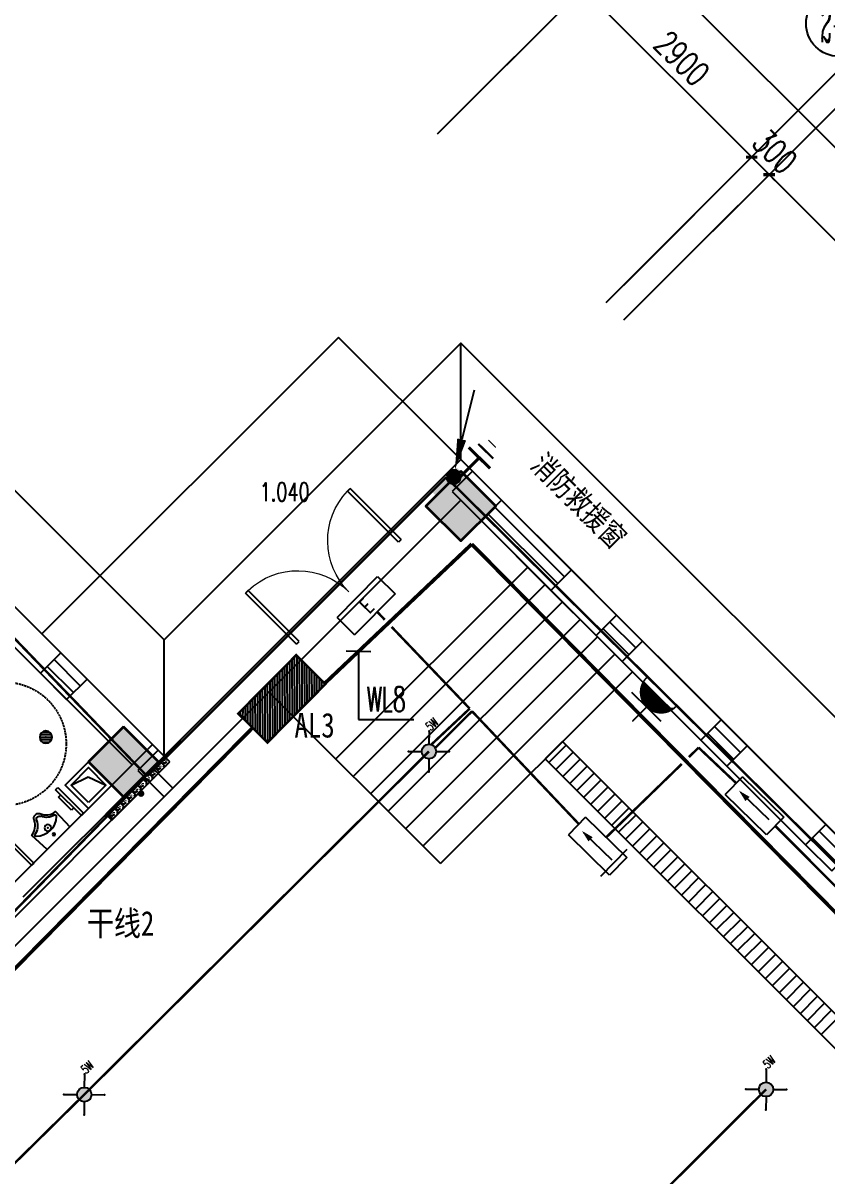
# Model space of a CAD drawing. Extents: x 815029915 to 815825525, y 579155098 to 579748855.
# Drawn here: x 815212788 to 815222559, y 579572701 to 579586722 of the extents above; entities that cross this region are included whole.
import ezdxf
from ezdxf.enums import TextEntityAlignment as Align

# ---------------------------------------------------------------- set-up
doc = ezdxf.new("R2010")
doc.units = 0
doc.header["$LTSCALE"] = 100
doc.header["$MEASUREMENT"] = 0
doc.linetypes.add('DASH', pattern=[0.35, 0.25, -0.1])
doc.linetypes.add('HIDDEN', pattern=[0.375, 0.25, -0.125])
for name, color, linetype in [('AXIS', 3, 'Continuous'), ('AXIS_TEXT', 7, 'Continuous'), ('BR-消防应急灯具', 3, 'Continuous'), ('BR-系统通信线', 3, 'DASH'), ('COLUMN', 9, 'Continuous'), ('DIM_LEAD', 3, 'Continuous'), ('DIM_SYMB', 3, 'Continuous'), ('E-TEXT-PLAN', 7, 'Continuous'), ('E-TEXT-PLAN-DER', 7, 'Continuous'), ('EQUIP-照明', 3, 'Continuous'), ('GROUND', 2, 'Continuous'), ('LVTRY', 6, 'Continuous'), ('PUB_HATCH', 8, 'Continuous'), ('PUB_TEXT', 7, 'Continuous'), ('QD', 3, 'Continuous'), ('STAIR', 2, 'Continuous'), ('WALL', 9, 'Continuous'), ('WINDOW', 4, 'Continuous'), ('zm', 1, 'Continuous'), ('电-强电平面-标注', 3, 'Continuous'), ('电-强电平面-线缆', 3, 'Continuous'), ('电-接地防雷-接地线', 132, 'Continuous'), ('设备-插座', 3, 'Continuous')]:
    doc.layers.add(name, color=color, linetype=linetype)
doc.layers.add('柱填充', color=9, linetype='Continuous', lineweight=18)
doc.layers.add('砼柱', color=2, linetype='Continuous', lineweight=35)
doc.styles.add('-宋体', font='', dxfattribs={"width": 0.8})
doc.styles.add('-黑体', font='', dxfattribs={"width": 0.8})
doc.styles.add('_TCH_AXIS', font='COMPLEX', dxfattribs={"bigfont": 'GBCBIG'})
doc.styles.add('_TCH_DIM', font='SIMPLEX', dxfattribs={"bigfont": 'GBCBIG'})
doc.styles.add('_TCH_DIM_T3', font='SIMPLEX', dxfattribs={"width": 0.705882, "bigfont": 'GBCBIG'})
doc.styles.add('_TEL_DIM', font='txt.shx', dxfattribs={"width": 0.6, "height": 3.5, "bigfont": 'hztxt.shx'})
doc.styles.add('COMPLEX', font='COMPLEX')
doc.styles.add('ELEC-DIM', font='simplex.shx', dxfattribs={"width": 0.6, "bigfont": 'HZTXT.shx'})
doc.styles.add('IDQSTYLE', font='txt.shx', dxfattribs={"width": 0.7, "bigfont": 'hztxt.shx'})
doc.styles.get("Standard").update_dxf_attribs({"font": 'gbenor.shx', "bigfont": 'gbcbig.shx'})
doc.styles.add('宋体', font='', dxfattribs={"width": 0.8})
doc.styles.add('宋体-TK', font='', dxfattribs={"width": 0.8})
doc.styles.get('-宋体').set_extended_font_data('SimSun')
doc.styles.get('-黑体').set_extended_font_data('SimHei')
doc.styles.get('宋体').set_extended_font_data('SimSun')
doc.styles.get('宋体-TK').set_extended_font_data('SimSun')
doc.linetypes.add('GDLine', pattern='A,1,-3,5.8,["|",Standard,S=4,R=-45,X=-1.407,Y=-0.7],-0.1,["|",Standard,S=4,R=-45,X=-1.407,Y=-0.7],-0.1,["|",Standard,S=4,R=-45,X=-1.407,Y=-0.7],-0.1,["|",Standard,S=4,R=-45,X=-1.407,Y=-0.7],-0.1,5.8,-3,1', length=20)
doc.dimstyles.new('_TCH_ARCH-100', dxfattribs={"dimscale": 100, "dimtxt": 2.975, "dimasz": 1, "dimexe": 2.5, "dimexo": 3, "dimgap": 1, "dimtad": 1, "dimdec": 0, "dimzin": 0, "dimdsep": 46, "dimtxsty": '_TCH_DIM_T3', "dimblk": 'ARCHTICK', "dimcen": 0.09, "dimclrt": 7, "dimazin": 2, "dimtfac": 1, "dimtdec": 0, "dimtix": 1, "dimtmove": 2, "dimatfit": 3, "dimfxl": 0, "dimtolj": 1, "dimtzin": 0, "dimarcsym": 0})

# ---------------------------------------------------------------- blocks, each defined once
blk = doc.blocks.new('HC001733659261')
at = {"layer": 'zm', "color": 0, "linetype": 'Continuous'}
for points, const_width in [([(-5.9, 1.55), (-5.9, -1.49)], 0.315), ([(-4.56, 2.21), (-4.56, -2.14)], 0.45), ([(-7.32, 0.68), (-7.32, -0.84)], 0.158), ([(0, 0), (-4.72, 0)], 0.45)]:
    blk.add_lwpolyline(points, dxfattribs=dict(at, const_width=const_width))
at = {"layer": 'AXIS', "color": 0, "width": 0.7}
blk.add_attdef('PSFHATT', (2, -2.14), '', height=2.5, dxfattribs=at)
blk = doc.blocks.new('*X92')
at = {"color": 0, "linetype": 'Continuous'}
for p, q in [((192.59, 446.72), (193.93, 448.06)), ((192.65, 447.21), (193.44, 448)), ((192.67, 446.38), (194.27, 447.98)), ((192.81, 446.1), (194.55, 447.84)), ((193.01, 445.87), (194.78, 447.64)), ((193.27, 445.7), (194.95, 447.39)), ((193.58, 445.59), (195.06, 447.07)), ((193.98, 445.57), (195.08, 446.67))]:
    blk.add_line(p, q, dxfattribs=at)
blk = doc.blocks.new('HC000754')
at = {"color": 0, "linetype": 'Continuous'}
blk.add_line((5.53, 5.47), (2.42, 2.3), dxfattribs=at)
blk.add_lwpolyline([(2.42, 2.3, 0.8, 0, 0), (0.47, 0.41, 0, 0, 0)], format="xyseb", dxfattribs=at)
blk.add_circle((0, 0), 0.625, dxfattribs=at)
at = {"color": 0, "linetype": 'Continuous', "xscale": 0.5, "yscale": 0.5, "zscale": 0.5}
blk.add_blockref('*X92', (-96.92, -223.41), dxfattribs=at)
at = {"layer": 'E-TEXT-PLAN-DER', "color": 0, "style": 'IDQSTYLE', "width": 0.7}
blk.add_attdef('PSFHATT', (7.53, -0.63), '', height=2.5, dxfattribs=at)
blk = doc.blocks.new('安全出口')
at = {"layer": 'BR-消防应急灯具', "color": 3}
for p, q in [((-175, 0), (175, 0)), ((-175, 0), (-175, -150)), ((175, 0), (175, -150)), ((175, -150), (-175, -150))]:
    blk.add_line(p, q, dxfattribs=at)
at = {"color": 3, "flags": 1}
blk.add_attdef('A', (-175, 0), '', height=2.5, dxfattribs=at)
at = {"layer": 'BR-消防应急灯具', "color": 7, "insert": (-27.3, -26.1), "char_height": 103.265, "width": 117.825, "attachment_point": 1, "style": '宋体'}
blk.add_mtext('{\\fSimHei|b0|i0|c134|p49;E}\\P    \\P   ', dxfattribs=at)
blk = doc.blocks.new('$equip$00002603')
blk.add_hatch(color=256).paths.add_polyline_path([(0.25, 0.5, 1), (-0.25, 0.5, 1)])
for p, q in [((-0.5, 1), (-0.177, 0.677)), ((0.5, 1), (0.177, 0.677)), ((-0.177, 0.323), (-0.5, 0)), ((0.177, 0.323), (0.5, 0))]:
    blk.add_line(p, q)
blk.add_circle((0, 0.5), 0.25)
for p in [(-0.5, 1), (0.5, 1), (-0.5, 0), (0.5, 0)]:
    blk.add_point(p)
at = {"color": 7, "style": '_TEL_DIM', "flags": 1}
blk.add_attdef('A', text='', height=0.000025, dxfattribs=at).set_placement((0, 0), align=Align.MIDDLE_CENTER)
blk = doc.blocks.new('吸顶5W')
at = {"layer": 'EQUIP-照明', "xscale": 175, "yscale": 175, "zscale": 175}
blk.add_blockref('$equip$00002603', (0, -87.5), dxfattribs=at)
at = {"color": 7, "linetype": 'ByBlock', "style": '_TCH_DIM', "width": 0.705882}
blk.add_text('5W', height=52.88, dxfattribs=at).set_placement((94.3, 79, -1891.1))
blk = doc.blocks.new('BR-DZX')
at = {"color": 7}
blk.add_line((54.5, -75), (295.5, -75), dxfattribs=at)
at = {"color": 3}
blk.add_solid([(114.8, -93.1), (42.5, -75), (114.8, -56.9)], dxfattribs=at)
at = {"layer": 'BR-消防应急灯具', "color": 3}
for p, q in [((0, 0), (350, 0)), ((0, 0), (0, -150)), ((350, 0), (350, -150)), ((350, -150), (0, -150))]:
    blk.add_line(p, q, dxfattribs=at)
at = {"flags": 1}
blk.add_attdef('A', (0, 0), '', height=2.5, dxfattribs=at)
blk = doc.blocks.new('*X25')
at = {"color": 0, "linetype": 'Continuous'}
for p, q in [((232.27, 320.09), (237.18, 325)), ((232.27, 320.51), (236.75, 325)), ((232.27, 320.94), (236.33, 325)), ((232.27, 321.36), (235.9, 325)), ((232.27, 321.79), (235.48, 325)), ((232.27, 322.21), (235.06, 325)), ((232.27, 322.63), (234.63, 325)), ((232.27, 323.06), (234.21, 325)), ((232.27, 323.48), (233.78, 325)), ((232.27, 323.91), (233.36, 325)), ((232.27, 324.33), (232.93, 325)), ((232.27, 324.76), (232.51, 325)), ((232.6, 320), (237.6, 325)), ((233.02, 320), (238.02, 325)), ((233.45, 320), (238.45, 325)), ((233.87, 320), (238.87, 325)), ((234.3, 320), (239.3, 325)), ((234.72, 320), (239.72, 325)), ((235.15, 320), (240.15, 325)), ((235.57, 320), (240.57, 325)), ((235.99, 320), (240.99, 325)), ((236.42, 320), (241.42, 325)), ((236.84, 320), (241.84, 325)), ((237.27, 320), (242.27, 325)), ((237.69, 320), (242.27, 324.57)), ((238.12, 320), (242.27, 324.15)), ((238.54, 320), (242.27, 323.72)), ((238.96, 320), (242.27, 323.3)), ((239.39, 320), (242.27, 322.88)), ((239.81, 320), (242.27, 322.45)), ((240.24, 320), (242.27, 322.03)), ((240.66, 320), (242.27, 321.6)), ((241.09, 320), (242.27, 321.18)), ((241.51, 320), (242.27, 320.75)), ((241.93, 320), (242.27, 320.33))]:
    blk.add_line(p, q, dxfattribs=at)
blk = doc.blocks.new('HC000429')
at = {"color": 0, "linetype": 'Continuous', "const_width": 0.3}
blk.add_lwpolyline([(5, 2.5), (-5, 2.5), (-5, -2.5), (5, -2.5)], close=True, dxfattribs=at)
at = {"color": 0, "linetype": 'Continuous'}
blk.add_blockref('*X25', (-237.27, -322.5), dxfattribs=at)
at = {"color": 0, "style": 'IDQSTYLE', "width": 0.7}
blk.add_attdef('PSFHATT', (7, -2.5), '', height=2.5, dxfattribs=at)
blk = doc.blocks.new('*X51')
at = {"color": 0, "linetype": 'Continuous'}
for p, q in [((162.29, 154.93), (164.49, 157.14)), ((159.6, 156.77), (159.62, 156.79)), ((159.66, 156.55), (159.91, 156.79)), ((159.75, 156.35), (160.19, 156.79)), ((159.84, 156.17), (160.47, 156.79)), ((159.95, 155.99), (160.75, 156.79)), ((160.08, 155.83), (161.04, 156.79)), ((160.21, 155.68), (161.32, 156.79)), ((160.35, 155.55), (161.6, 156.79)), ((160.51, 155.42), (161.89, 156.79)), ((160.68, 155.3), (162.17, 156.79)), ((160.86, 155.2), (162.45, 156.79)), ((161.05, 155.11), (162.73, 156.79)), ((161.26, 155.03), (163.02, 156.79)), ((161.48, 154.98), (163.3, 156.79)), ((161.72, 154.93), (163.58, 156.79)), ((161.99, 154.92), (163.87, 156.79)), ((162.63, 155), (164.43, 156.79)), ((163.08, 155.16), (164.27, 156.35))]:
    blk.add_line(p, q, dxfattribs=at)
blk = doc.blocks.new('HC000134')
at = {"color": 0, "linetype": 'Continuous', "const_width": 0.2}
blk.add_lwpolyline([(-2.5, 5, 0.198912), (-1.77, 3.23, 0.198912), (0, 2.5, 0.198912), (1.77, 3.23, 0.198912), (2.5, 5)], format="xyb", dxfattribs=at)
for points in [[(-2.42, 4.38), (2.42, 4.38)], [(-2.55, 2.48), (2.48, 2.48)], [(0, 2.5), (0, 0)]]:
    blk.add_lwpolyline(points, dxfattribs=at)
at = {"color": 0, "linetype": 'Continuous'}
blk.add_blockref('*X51', (-162.01, -152.42), dxfattribs=at)
at = {"color": 0, "style": 'IDQSTYLE', "width": 0.7}
blk.add_attdef('PSFHATT', (4.5, 0), '', height=2.5, dxfattribs=at)
blk = doc.blocks.new('$lvtry$00000227')
at = {"color": 0}
blk.add_line((-181, -234), (-181, -234), dxfattribs=at)
blk.add_lwpolyline([(53, -374, -0.307493), (205, -257), (195, 0), (-195, 0), (-205, -256, -0.265776), (-54, -366, 0.591279)], format="xyb", close=True, dxfattribs=at)
for centre, radius in [((-6, -75), 15.8), ((-1, -182), 40.3)]:
    blk.add_circle(centre, radius, dxfattribs=at)
for centre, radius, start, end in [((-5, -382), 245, 45.4143, 134.5857), ((-161, -223), 22.7, 134.5857, 206.4573), ((-200, -412), 179, 22.2984, 83.8043), ((199, -407), 174, 100.5676, 157.7034), ((153, -222), 20.3, 314.5857, 45.4143), ((1, -326), 39.6, 206.4354, 337.7034)]:
    blk.add_arc(centre, radius, start, end, dxfattribs=at)
for p in [(-6, -75), (-1, -182)]:
    blk.add_point(p, dxfattribs=at)
blk = doc.blocks.new('$lvtry$00000171')
for p, q in [((-74, 11), (-11, 74)), ((-70, -27), (27, 70)), ((-53, -53), (53, 53)), ((-27, -70), (70, 27)), ((11, -74), (74, -11))]:
    blk.add_line(p, q)
blk.add_circle((0, 0), 75)
blk.add_point((0, 0))
blk = doc.blocks.new('$TCHSYS$WIN2D')
for p, q in [((-0.5, 0.5), (0.5, 0.5)), ((-0.5, 0.5), (-0.5, -0.5)), ((0.5, 0.5), (0.5, -0.5)), ((0.5, 0.167), (-0.5, 0.167)), ((0.5, -0.167), (-0.5, -0.167)), ((-0.5, -0.5), (0.5, -0.5))]:
    blk.add_line(p, q)
blk = doc.blocks.new('$DorLib2D$00000002')
for p, q in [((-0.5, 0), (-0.5, 0.4875)), ((-0.475, 0.4875), (-0.5, 0.4875)), ((-0.475, 0), (-0.475, 0.4875)), ((0.475, 0), (0.475, 0.4875)), ((0.475, 0.4875), (0.5, 0.4875)), ((0.5, 0), (0.5, 0.4875)), ((-0.5, 0), (-0.475, 0)), ((0.5, 0), (0.475, 0))]:
    blk.add_line(p, q)
at = {"lineweight": 13}
for centre, start, end in [((-0.4875, 0), 0, 88.53072), ((0.4875, 0), 91.46928, 180)]:
    blk.add_arc(centre, 0.4875, start, end, dxfattribs=at)
blk = doc.blocks.new('_AXISO')
blk.add_circle((0, 0), 0.5)
at = {"layer": 'AXIS_TEXT', "style": 'COMPLEX', "width": 1.041667}
blk.add_attdef('A', text='', height=0.56, dxfattribs=at).set_placement((-0.25, -0.28), (0.25, -0.28), align=Align.FIT)
blk = doc.blocks.new('_ArchTick')
at = {"color": 0, "linetype": 'ByBlock', "const_width": 0.4}
blk.add_lwpolyline([(-0.5, -0.5), (0.5, 0.5)], dxfattribs=at)
blk = doc.blocks.new('*D169')
at = {"layer": 'AXIS', "color": 0, "lineweight": -2, "transparency": 16777216}
for p, q in [((815211815, 579591808), (815214114, 579594106)), ((815213937, 579593930), (815251413, 579556453)), ((815249292, 579554332), (815251590, 579556630))]:
    blk.add_line(p, q, dxfattribs=at)
at = {"layer": 'Defpoints', "color": 0, "transparency": 16777216}
for p in [(815211603, 579591596), (815251413, 579556453), (815249080, 579554120)]:
    blk.add_point(p, dxfattribs=at)
at = {"layer": 'AXIS', "color": 0, "lineweight": -2, "transparency": 16777216, "xscale": 100, "yscale": 100, "zscale": 100}
for p, rotation in [((815213937, 579593930), 135.0000000001822), ((815251413, 579556453), 315.0000000001822)]:
    blk.add_blockref('_ArchTick', p, dxfattribs=dict(at, rotation=rotation))
at = {"layer": 'AXIS', "color": 7, "transparency": 16777216, "insert": (815232851, 579575367), "char_height": 297.5, "attachment_point": 5, "rotation": 315, "style": '_TCH_DIM_T3'}
blk.add_mtext('\\A1;53000', dxfattribs=at)
blk = doc.blocks.new('*D173')
at = {"layer": 'AXIS', "color": 0, "lineweight": -2, "transparency": 16777216}
for p, q in [((815216058, 579587566), (815217791, 579589298)), ((815217614, 579589121), (815219594, 579587141)), ((815218038, 579585586), (815219770, 579587318))]:
    blk.add_line(p, q, dxfattribs=at)
at = {"layer": 'Defpoints', "color": 0, "transparency": 16777216}
for p in [(815215846, 579587354), (815219594, 579587141), (815217826, 579585374)]:
    blk.add_point(p, dxfattribs=at)
at = {"layer": 'AXIS', "color": 0, "lineweight": -2, "transparency": 16777216, "xscale": 100, "yscale": 100, "zscale": 100}
for p, rotation in [((815217614, 579589121), 135), ((815219594, 579587141), 315)]:
    blk.add_blockref('_ArchTick', p, dxfattribs=dict(at, rotation=rotation))
at = {"layer": 'AXIS', "color": 7, "transparency": 16777216, "insert": (815218780, 579588307), "char_height": 297.5, "attachment_point": 5, "rotation": 315, "style": '_TCH_DIM_T3'}
blk.add_mtext('\\A1;2800', dxfattribs=at)
blk = doc.blocks.new('*D174')
at = {"layer": 'AXIS', "color": 0, "lineweight": -2, "transparency": 16777216}
for p, q in [((815218038, 579585586), (815219770, 579587318)), ((815219594, 579587141), (815221644, 579585091)), ((815220089, 579583535), (815221821, 579585268))]:
    blk.add_line(p, q, dxfattribs=at)
at = {"layer": 'Defpoints', "color": 0, "transparency": 16777216}
for p in [(815217826, 579585374), (815221644, 579585091), (815219876, 579583323)]:
    blk.add_point(p, dxfattribs=at)
at = {"layer": 'AXIS', "color": 0, "lineweight": -2, "transparency": 16777216, "xscale": 100, "yscale": 100, "zscale": 100}
for p, rotation in [((815219594, 579587141), 135), ((815221644, 579585091), 315)]:
    blk.add_blockref('_ArchTick', p, dxfattribs=dict(at, rotation=rotation))
at = {"layer": 'AXIS', "color": 7, "transparency": 16777216, "insert": (815220795, 579586292), "char_height": 297.5, "attachment_point": 5, "rotation": 315, "style": '_TCH_DIM_T3'}
blk.add_mtext('\\A1;2900', dxfattribs=at)
blk = doc.blocks.new('*D175')
at = {"layer": 'AXIS', "color": 0, "lineweight": -2, "transparency": 16777216}
for p, q in [((815220089, 579583535), (815221821, 579585268)), ((815221644, 579585091), (815221574, 579585162)), ((815220301, 579583323), (815222033, 579585056)), ((815221644, 579585091), (815221856, 579584879)), ((815221856, 579584879), (815221927, 579584808))]:
    blk.add_line(p, q, dxfattribs=at)
at = {"layer": 'Defpoints', "color": 0, "transparency": 16777216}
for p in [(815221856, 579584879), (815219876, 579583323), (815220089, 579583111)]:
    blk.add_point(p, dxfattribs=at)
at = {"layer": 'AXIS', "color": 0, "lineweight": -2, "transparency": 16777216, "xscale": 100, "yscale": 100, "zscale": 100}
for p, rotation in [((815221644, 579585091), 315), ((815221856, 579584879), 135)]:
    blk.add_blockref('_ArchTick', p, dxfattribs=dict(at, rotation=rotation))
at = {"layer": 'AXIS', "color": 7, "transparency": 16777216, "insert": (815221926, 579585161), "char_height": 297.5, "attachment_point": 5, "rotation": 315, "style": '_TCH_DIM_T3'}
blk.add_mtext('\\A1;300', dxfattribs=at)
blk = doc.blocks.new('*D176')
at = {"layer": 'AXIS', "color": 0, "lineweight": -2, "transparency": 16777216}
for p, q in [((815220301, 579583323), (815222033, 579585056)), ((815221856, 579584879), (815226948, 579579788)), ((815225392, 579578232), (815227124, 579579964))]:
    blk.add_line(p, q, dxfattribs=at)
at = {"layer": 'Defpoints', "color": 0, "transparency": 16777216}
for p in [(815220089, 579583111), (815226948, 579579788), (815225180, 579578020)]:
    blk.add_point(p, dxfattribs=at)
at = {"layer": 'AXIS', "color": 0, "lineweight": -2, "transparency": 16777216, "xscale": 100, "yscale": 100, "zscale": 100}
for p, rotation in [((815221856, 579584879), 135), ((815226948, 579579788), 315)]:
    blk.add_blockref('_ArchTick', p, dxfattribs=dict(at, rotation=rotation))
at = {"layer": 'AXIS', "color": 7, "transparency": 16777216, "insert": (815224578, 579582509), "char_height": 297.5, "attachment_point": 5, "rotation": 315, "style": '_TCH_DIM_T3'}
blk.add_mtext('\\A1;7200', dxfattribs=at)

msp = doc.modelspace()

# ---------------------------------------------------------------- hatches: boundary and pattern name
at = {"layer": 'DIM_LEAD'}
msp.add_hatch(color=256, dxfattribs=at).paths.add_polyline_path([(815214262.6, 579577351, 1), (815214182.6, 579577351, 1)], flags=17)
at = {"layer": 'PUB_HATCH'}
for points in [[(815217761.7, 579581018.9), (815218058.7, 579580722), (815218355.7, 579581018.9), (815218058.7, 579581315.9)], [(815213731.2, 579577837), (815214028.2, 579577540), (815214325.2, 579577837), (815214028.2, 579578133.9)]]:
    msp.add_hatch(color=256, dxfattribs=at).paths.add_polyline_path(points, flags=17)
at = {"layer": '柱填充', "lineweight": 18}
for points in [[(815218109.6, 579581272.5), (815217685.4, 579580848.2), (815218109.6, 579580424), (815218533.9, 579580848.2)], [(815214008.4, 579578161.2), (815213584.1, 579577737), (815214008.4, 579577312.7), (815214432.7, 579577737)]]:
    msp.add_hatch(color=250, dxfattribs=at).paths.add_polyline_path(points)

# ---------------------------------------------------------------- linework, layer by layer
for p, q in [((815214502.5, 579577807.7), (815206100, 579586210.1)), ((815218108.7, 579581413.9), (815214502.5, 579577807.7)), ((815243211, 579556311.6), (815218108.7, 579581413.9)), ((815219346.1, 579577984.4), (815219134, 579577772.3)), ((815227866.8, 579569463.8), (815219346.1, 579577984.4)), ((815214502.5, 579577807.7), (815213795.4, 579577100.6)), ((815213866.1, 579577029.8), (815214573.2, 579577737)), ((815214573.2, 579577737), (815214502.5, 579577807.7)), ((815219134, 579577772.3), (815227654.7, 579569251.7)), ((815213218.2, 579577307.9), (815213246.5, 579577336.2)), ((815213377.3, 579577148.9), (815213218.2, 579577307.9)), ((815213405.6, 579577177.1), (815213377.3, 579577148.9)), ((815213795.4, 579577100.6), (815213866.1, 579577029.8))]:
    msp.add_line(p, q)
at = {"color": 2}
for p, q in [((815218108.7, 579580918.9), (815220194.7, 579578833)), ((815218921.9, 579580105.8), (815216588.4, 579577772.3)), ((815219134, 579579893.6), (815216800.6, 579577560.2)), ((815219346.1, 579579681.5), (815217012.7, 579577348)), ((815219558.3, 579579469.4), (815217224.8, 579577135.9)), ((815219770.4, 579579257.2), (815217437, 579576923.8)), ((815219982.5, 579579045.1), (815217649.1, 579576711.7)), ((815220194.7, 579578833), (815217861.2, 579576499.5)), ((815215775.3, 579578585.5), (815217861.2, 579576499.5))]:
    msp.add_line(p, q, dxfattribs=at)
at = {"color": 252, "linetype": 'Continuous'}
for p, q in [((815219177.6, 579577728.8), (815219389.7, 579577940.9)), ((815219262.4, 579577643.9), (815219474.6, 579577856)), ((815219347.3, 579577559.1), (815219559.4, 579577771.2)), ((815219432.1, 579577474.2), (815219644.3, 579577686.3)), ((815219517, 579577389.3), (815219729.1, 579577601.5)), ((815219601.8, 579577304.5), (815219814, 579577516.6)), ((815219686.7, 579577219.6), (815219898.8, 579577431.8)), ((815219771.5, 579577134.8), (815219983.7, 579577346.9)), ((815219856.4, 579577049.9), (815220068.5, 579577262.1)), ((815219941.2, 579576965.1), (815220153.4, 579577177.2)), ((815220026.1, 579576880.2), (815220238.2, 579577092.4)), ((815220110.9, 579576795.4), (815220323.1, 579577007.5)), ((815220195.8, 579576710.5), (815220407.9, 579576922.7)), ((815220280.7, 579576625.7), (815220492.8, 579576837.8)), ((815220365.5, 579576540.8), (815220577.6, 579576753)), ((815220450.4, 579576456), (815220662.5, 579576668.1)), ((815220535.2, 579576371.1), (815220747.3, 579576583.2)), ((815220620.1, 579576286.3), (815220832.2, 579576498.4)), ((815220704.9, 579576201.4), (815220917.1, 579576413.5)), ((815220789.8, 579576116.6), (815221001.9, 579576328.7)), ((815220874.6, 579576031.7), (815221086.8, 579576243.8)), ((815220959.5, 579575946.9), (815221171.6, 579576159)), ((815221044.3, 579575862), (815221256.5, 579576074.1)), ((815221129.2, 579575777.1), (815221341.3, 579575989.3)), ((815221214, 579575692.3), (815221426.2, 579575904.4)), ((815221298.9, 579575607.4), (815221511, 579575819.6)), ((815221383.7, 579575522.6), (815221595.9, 579575734.7)), ((815221468.6, 579575437.7), (815221680.7, 579575649.9)), ((815221553.4, 579575352.9), (815221765.6, 579575565)), ((815221638.3, 579575268), (815221850.4, 579575480.2)), ((815221723.2, 579575183.2), (815221935.3, 579575395.3)), ((815221808, 579575098.3), (815222020.1, 579575310.5)), ((815221892.9, 579575013.5), (815222105, 579575225.6)), ((815221977.7, 579574928.6), (815222189.8, 579575140.7)), ((815222062.6, 579574843.8), (815222274.7, 579575055.9)), ((815222147.4, 579574758.9), (815222359.5, 579574971)), ((815222232.3, 579574674.1), (815222444.4, 579574886.2)), ((815222317.1, 579574589.2), (815222529.3, 579574801.3)), ((815222402, 579574504.4), (815222614.1, 579574716.5)), ((815222486.8, 579574419.5), (815222699, 579574631.6))]:
    msp.add_line(p, q, dxfattribs=at)
at = {"linetype": 'Continuous'}
for p, q in [((815214443.1, 579577748.3), (815214428.4, 579577704.2)), ((815214443.1, 579577748.3), (815214428.4, 579577704.2)), ((815214450, 579577725.4), (815214442.9, 579577718.3)), ((815214446.5, 579577751.7), (815214476.3, 579577721.9)), ((815214459.6, 579577752.8), (815214451, 579577752.8)), ((815214459.8, 579577722.7), (815214454.5, 579577720.9)), ((815214459.8, 579577722.7), (815214454.5, 579577720.9)), ((815214476.9, 579577737.5), (815214466.2, 579577741)), ((815214478.2, 579577743.3), (815214467.5, 579577746.8)), ((815214480, 579577755), (815214471.5, 579577755)), ((815214476.3, 579577721.9), (815214476.3, 579577721.9)), ((815214476.3, 579577721.9), (815214517.2, 579577681)), ((815214535.3, 579577729), (815214484.6, 579577712.1)), ((815214535.3, 579577729), (815214484.6, 579577712.1)), ((815214489.6, 579577731.2), (815214496.7, 579577738.3)), ((815214496.2, 579577789.4), (815214490.9, 579577787.6)), ((815214496.2, 579577789.4), (815214490.9, 579577787.6)), ((815214508.1, 579577802), (815214499.1, 579577775)), ((815214508.1, 579577802), (815214499.1, 579577775)), ((815214507.4, 579577713.5), (815214514.5, 579577720.6)), ((815214509.7, 579577750.1), (815214508, 579577744.8)), ((815214509.7, 579577750.1), (815214508, 579577744.8)), ((815214517.4, 579577792.8), (815214513.6, 579577789)), ((815214526.1, 579577740.4), (815214526.1, 579577731.8)), ((815214528.4, 579577760.8), (815214528.4, 579577752.3)), ((815214568.9, 579577741.2), (815214565.2, 579577737.5)), ((815214301.6, 579577606.8), (815214287, 579577562.8)), ((815214301.6, 579577606.8), (815214287, 579577562.8)), ((815214308.6, 579577584), (815214301.5, 579577576.9)), ((815214305.1, 579577610.3), (815214334.8, 579577580.5)), ((815214318.1, 579577611.3), (815214309.6, 579577611.3)), ((815214318.4, 579577581.3), (815214313, 579577579.5)), ((815214318.4, 579577581.3), (815214313, 579577579.5)), ((815214335.5, 579577596), (815214324.8, 579577599.6)), ((815214336.7, 579577601.9), (815214326.1, 579577605.4)), ((815214338.6, 579577613.6), (815214330, 579577613.6)), ((815214334.8, 579577580.5), (815214334.9, 579577580.4)), ((815214334.9, 579577580.4), (815214375.8, 579577539.5)), ((815214393.9, 579577587.5), (815214343.2, 579577570.6)), ((815214393.9, 579577587.5), (815214343.2, 579577570.6)), ((815214348.2, 579577589.8), (815214355.3, 579577596.9)), ((815214354.8, 579577647.9), (815214349.4, 579577646.2)), ((815214354.8, 579577647.9), (815214349.4, 579577646.2)), ((815214372.4, 579577677.6), (815214357.7, 579577633.5)), ((815214372.4, 579577677.6), (815214357.7, 579577633.5)), ((815214366, 579577572.1), (815214373.1, 579577579.2)), ((815214368.3, 579577608.7), (815214366.6, 579577603.4)), ((815214368.3, 579577608.7), (815214366.6, 579577603.4)), ((815214379.3, 579577654.7), (815214372.2, 579577647.6)), ((815214375.8, 579577681), (815214405.5, 579577651.2)), ((815214388.8, 579577682), (815214380.3, 579577682)), ((815214389.1, 579577652), (815214383.7, 579577650.2)), ((815214389.1, 579577652), (815214383.7, 579577650.2)), ((815214384.6, 579577599), (815214384.6, 579577590.4)), ((815214386.9, 579577619.4), (815214386.9, 579577610.9)), ((815214406.2, 579577666.8), (815214395.5, 579577670.3)), ((815214407.4, 579577672.6), (815214396.8, 579577676.1)), ((815214409.3, 579577684.3), (815214400.7, 579577684.3)), ((815214405.5, 579577651.2), (815214405.6, 579577651.1)), ((815214405.6, 579577651.1), (815214446.5, 579577610.3)), ((815214464.6, 579577658.2), (815214413.9, 579577641.4)), ((815214464.6, 579577658.2), (815214413.9, 579577641.4)), ((815214418.9, 579577660.5), (815214426, 579577667.6)), ((815214425.5, 579577718.6), (815214420.2, 579577716.9)), ((815214425.5, 579577718.6), (815214420.2, 579577716.9)), ((815214422, 579577619.1), (815214425.5, 579577608.5)), ((815214430.8, 579577603.2), (815214423.7, 579577596.1)), ((815214427.8, 579577620.4), (815214431.4, 579577609.8)), ((815214435, 579577645.1), (815214433.2, 579577639.8)), ((815214435, 579577645.1), (815214433.2, 579577639.8)), ((815214436.7, 579577642.8), (815214443.8, 579577649.9)), ((815214439, 579577679.4), (815214437.3, 579577674.1)), ((815214439, 579577679.4), (815214437.3, 579577674.1)), ((815214445.3, 579577613.5), (815214443.1, 579577606.8)), ((815214445.3, 579577613.5), (815214443.1, 579577606.8)), ((815214455.4, 579577669.7), (815214455.4, 579577661.1)), ((815214457.6, 579577690.1), (815214457.6, 579577681.6)), ((815214492.7, 579577689.8), (815214496.3, 579577679.2)), ((815214501.5, 579577673.9), (815214494.5, 579577666.8)), ((815214498.5, 579577691.1), (815214502.1, 579577680.5)), ((815214505.7, 579577715.8), (815214503.9, 579577710.5)), ((815214505.7, 579577715.8), (815214503.9, 579577710.5)), ((815214516, 579577684.2), (815214513.8, 579577677.6)), ((815214516, 579577684.2), (815214513.8, 579577677.6)), ((815214160.2, 579577465.4), (815214145.6, 579577421.4)), ((815214160.2, 579577465.4), (815214145.6, 579577421.4)), ((815214167.2, 579577442.6), (815214160.1, 579577435.5)), ((815214163.6, 579577468.8), (815214193.4, 579577439.1)), ((815214176.7, 579577469.9), (815214168.2, 579577469.9)), ((815214176.9, 579577439.9), (815214171.6, 579577438.1)), ((815214176.9, 579577439.9), (815214171.6, 579577438.1)), ((815214194, 579577454.6), (815214183.4, 579577458.2)), ((815214195.3, 579577460.5), (815214184.7, 579577464)), ((815214197.2, 579577472.2), (815214188.6, 579577472.2)), ((815214193.4, 579577439.1), (815214193.4, 579577439)), ((815214193.4, 579577439), (815214234.3, 579577398.1)), ((815214252.5, 579577446.1), (815214201.8, 579577429.2)), ((815214252.5, 579577446.1), (815214201.8, 579577429.2)), ((815214206.8, 579577448.4), (815214213.9, 579577455.5)), ((815214213.3, 579577506.5), (815214208, 579577504.7)), ((815214213.3, 579577506.5), (815214208, 579577504.7)), ((815214230.9, 579577536.1), (815214216.3, 579577492.1)), ((815214230.9, 579577536.1), (815214216.3, 579577492.1)), ((815214226.9, 579577467.3), (815214225.1, 579577462)), ((815214226.9, 579577467.3), (815214225.1, 579577462)), ((815214237.9, 579577513.3), (815214230.8, 579577506.2)), ((815214234.3, 579577539.5), (815214264.1, 579577509.8)), ((815214247.4, 579577540.6), (815214238.9, 579577540.6)), ((815214247.6, 579577510.6), (815214242.3, 579577508.8)), ((815214247.6, 579577510.6), (815214242.3, 579577508.8)), ((815214243.2, 579577457.5), (815214243.2, 579577449)), ((815214245.5, 579577478), (815214245.5, 579577469.4)), ((815214264.8, 579577525.3), (815214254.1, 579577528.9)), ((815214266, 579577531.2), (815214255.4, 579577534.7)), ((815214267.9, 579577542.9), (815214259.3, 579577542.9)), ((815214264.1, 579577509.8), (815214264.2, 579577509.7)), ((815214264.2, 579577509.7), (815214305.1, 579577468.8)), ((815214323.2, 579577516.8), (815214272.5, 579577499.9)), ((815214323.2, 579577516.8), (815214272.5, 579577499.9)), ((815214277.5, 579577519.1), (815214284.6, 579577526.2)), ((815214284.1, 579577577.2), (815214278.7, 579577575.5)), ((815214284.1, 579577577.2), (815214278.7, 579577575.5)), ((815214280.6, 579577477.7), (815214284.1, 579577467.1)), ((815214289.4, 579577461.7), (815214282.3, 579577454.6)), ((815214286.4, 579577479), (815214290, 579577468.3)), ((815214293.6, 579577503.7), (815214291.8, 579577498.4)), ((815214293.6, 579577503.7), (815214291.8, 579577498.4)), ((815214295.2, 579577501.4), (815214302.3, 579577508.5)), ((815214297.6, 579577538), (815214295.8, 579577532.7)), ((815214297.6, 579577538), (815214295.8, 579577532.7)), ((815214303.9, 579577472.1), (815214301.6, 579577465.4)), ((815214303.9, 579577472.1), (815214301.6, 579577465.4)), ((815214313.9, 579577528.2), (815214313.9, 579577519.7)), ((815214316.2, 579577548.7), (815214316.2, 579577540.2)), ((815214351.3, 579577548.4), (815214354.8, 579577537.8)), ((815214360.1, 579577532.4), (815214353, 579577525.4)), ((815214357.1, 579577549.7), (815214360.7, 579577539)), ((815214364.3, 579577574.4), (815214362.5, 579577569.1)), ((815214364.3, 579577574.4), (815214362.5, 579577569.1)), ((815214374.6, 579577542.8), (815214372.4, 579577536.1)), ((815214374.6, 579577542.8), (815214372.4, 579577536.1)), ((815214018.8, 579577324), (815214004.1, 579577280)), ((815214018.8, 579577324), (815214004.1, 579577280)), ((815214025.8, 579577301.1), (815214018.7, 579577294)), ((815214022.2, 579577327.4), (815214052, 579577297.6)), ((815214035.3, 579577328.5), (815214026.8, 579577328.5)), ((815214052.6, 579577313.2), (815214042, 579577316.8)), ((815214053.9, 579577319), (815214043.2, 579577322.6)), ((815214055.7, 579577330.8), (815214047.2, 579577330.8)), ((815214111, 579577304.7), (815214060.4, 579577287.8)), ((815214111, 579577304.7), (815214060.4, 579577287.8)), ((815214065.4, 579577307), (815214072.5, 579577314.1)), ((815214071.9, 579577365.1), (815214066.6, 579577363.3)), ((815214071.9, 579577365.1), (815214066.6, 579577363.3)), ((815214089.5, 579577394.7), (815214074.8, 579577350.7)), ((815214089.5, 579577394.7), (815214074.8, 579577350.7)), ((815214085.5, 579577325.9), (815214083.7, 579577320.5)), ((815214085.5, 579577325.9), (815214083.7, 579577320.5)), ((815214096.5, 579577371.8), (815214089.4, 579577364.7)), ((815214092.9, 579577398.1), (815214122.7, 579577368.3)), ((815214106, 579577399.2), (815214097.5, 579577399.2)), ((815214106.2, 579577369.2), (815214100.9, 579577367.4)), ((815214106.2, 579577369.2), (815214100.9, 579577367.4)), ((815214101.8, 579577316.1), (815214101.8, 579577307.6)), ((815214104.1, 579577336.6), (815214104.1, 579577328)), ((815214123.3, 579577383.9), (815214112.7, 579577387.5)), ((815214124.6, 579577389.7), (815214114, 579577393.3)), ((815214126.4, 579577401.5), (815214117.9, 579577401.5)), ((815214122.7, 579577368.3), (815214122.7, 579577368.3)), ((815214122.7, 579577368.3), (815214163.6, 579577327.4)), ((815214181.7, 579577375.4), (815214131.1, 579577358.5)), ((815214181.7, 579577375.4), (815214131.1, 579577358.5)), ((815214136.1, 579577377.7), (815214143.2, 579577384.8)), ((815214142.6, 579577435.8), (815214137.3, 579577434)), ((815214142.6, 579577435.8), (815214137.3, 579577434)), ((815214139.2, 579577336.3), (815214142.7, 579577325.6)), ((815214148, 579577320.3), (815214140.9, 579577313.2)), ((815214145, 579577337.6), (815214148.5, 579577326.9)), ((815214152.1, 579577362.3), (815214150.4, 579577357)), ((815214152.1, 579577362.3), (815214150.4, 579577357)), ((815214153.8, 579577359.9), (815214160.9, 579577367)), ((815214156.2, 579577396.6), (815214154.4, 579577391.3)), ((815214156.2, 579577396.6), (815214154.4, 579577391.3)), ((815214162.4, 579577330.7), (815214160.2, 579577324)), ((815214162.4, 579577330.7), (815214160.2, 579577324)), ((815214172.5, 579577386.8), (815214172.5, 579577378.3)), ((815214174.8, 579577407.3), (815214174.8, 579577398.7)), ((815214209.9, 579577407), (815214213.4, 579577396.4)), ((815214218.7, 579577391), (815214211.6, 579577383.9)), ((815214215.7, 579577408.3), (815214219.2, 579577397.6)), ((815214222.8, 579577433), (815214221.1, 579577427.7)), ((815214222.8, 579577433), (815214221.1, 579577427.7)), ((815214224.5, 579577430.7), (815214231.6, 579577437.7)), ((815214233.2, 579577401.4), (815214230.9, 579577394.7)), ((815214233.2, 579577401.4), (815214230.9, 579577394.7)), ((815213877.4, 579577182.6), (815213862.7, 579577138.6)), ((815213877.4, 579577182.6), (815213862.7, 579577138.6)), ((815213884.3, 579577159.7), (815213877.2, 579577152.6)), ((815213880.8, 579577186), (815213910.6, 579577156.2)), ((815213893.9, 579577187.1), (815213885.3, 579577187.1)), ((815213911.2, 579577171.8), (815213900.6, 579577175.3)), ((815213912.5, 579577177.6), (815213901.8, 579577181.2)), ((815213914.3, 579577189.4), (815213905.8, 579577189.4)), ((815213969.6, 579577163.3), (815213918.9, 579577146.4)), ((815213969.6, 579577163.3), (815213918.9, 579577146.4)), ((815213924, 579577165.5), (815213931.1, 579577172.6)), ((815213930.5, 579577223.7), (815213925.2, 579577221.9)), ((815213930.5, 579577223.7), (815213925.2, 579577221.9)), ((815213948.1, 579577253.3), (815213933.4, 579577209.3)), ((815213948.1, 579577253.3), (815213933.4, 579577209.3)), ((815213944.1, 579577184.4), (815213942.3, 579577179.1)), ((815213944.1, 579577184.4), (815213942.3, 579577179.1)), ((815213955, 579577230.4), (815213948, 579577223.3)), ((815213951.5, 579577256.7), (815213981.3, 579577226.9)), ((815213964.6, 579577257.8), (815213956, 579577257.8)), ((815213964.8, 579577227.7), (815213959.5, 579577226)), ((815213964.8, 579577227.7), (815213959.5, 579577226)), ((815213960.4, 579577174.7), (815213960.4, 579577166.2)), ((815213962.7, 579577195.1), (815213962.7, 579577186.6)), ((815213981.9, 579577242.5), (815213971.3, 579577246)), ((815213983.2, 579577248.3), (815213972.5, 579577251.9)), ((815213985, 579577260.1), (815213976.5, 579577260.1)), ((815213981.3, 579577226.9), (815213981.3, 579577226.9)), ((815213981.3, 579577226.9), (815214022.2, 579577186)), ((815214040.3, 579577234), (815213989.6, 579577217.1)), ((815214040.3, 579577234), (815213989.6, 579577217.1)), ((815213994.7, 579577236.3), (815214001.8, 579577243.4)), ((815214001.2, 579577294.4), (815213995.9, 579577292.6)), ((815214001.2, 579577294.4), (815213995.9, 579577292.6)), ((815213997.7, 579577194.9), (815214001.3, 579577184.2)), ((815214006.6, 579577178.9), (815213999.5, 579577171.8)), ((815214003.6, 579577196.1), (815214007.1, 579577185.5)), ((815214010.7, 579577220.9), (815214008.9, 579577215.5)), ((815214010.7, 579577220.9), (815214008.9, 579577215.5)), ((815214012.4, 579577218.5), (815214019.5, 579577225.6)), ((815214014.8, 579577255.2), (815214013, 579577249.8)), ((815214014.8, 579577255.2), (815214013, 579577249.8)), ((815214021, 579577189.3), (815214018.8, 579577182.6)), ((815214021, 579577189.3), (815214018.8, 579577182.6)), ((815214035.5, 579577298.4), (815214030.2, 579577296.7)), ((815214035.5, 579577298.4), (815214030.2, 579577296.7)), ((815214031.1, 579577245.4), (815214031.1, 579577236.9)), ((815214033.4, 579577265.8), (815214033.4, 579577257.3)), ((815214052, 579577297.6), (815214052, 579577297.6)), ((815214052, 579577297.6), (815214092.9, 579577256.7)), ((815214068.4, 579577265.6), (815214072, 579577254.9)), ((815214077.3, 579577249.6), (815214070.2, 579577242.5)), ((815214074.3, 579577266.8), (815214077.8, 579577256.2)), ((815214081.4, 579577291.6), (815214079.7, 579577286.2)), ((815214081.4, 579577291.6), (815214079.7, 579577286.2)), ((815214083.1, 579577289.2), (815214090.2, 579577296.3)), ((815214091.7, 579577260), (815214089.5, 579577253.3)), ((815214091.7, 579577260), (815214089.5, 579577253.3)), ((815213806.7, 579577111.9), (815213801, 579577094.9)), ((815213806.7, 579577111.9), (815213801, 579577094.9)), ((815213810.1, 579577115.3), (815213839.9, 579577085.5)), ((815213813.6, 579577089), (815213810.3, 579577085.6)), ((815213823.2, 579577116.4), (815213814.6, 579577116.4)), ((815213823.4, 579577086.3), (815213818.1, 579577084.5)), ((815213823.4, 579577086.3), (815213818.1, 579577084.5)), ((815213840.5, 579577101.1), (815213829.8, 579577104.6)), ((815213841.8, 579577106.9), (815213831.1, 579577110.5)), ((815213843.6, 579577118.6), (815213835.1, 579577118.6)), ((815213839.9, 579577085.5), (815213839.9, 579577085.5)), ((815213839.9, 579577085.5), (815213880.8, 579577044.6)), ((815213898.9, 579577092.6), (815213848.2, 579577075.7)), ((815213898.9, 579577092.6), (815213848.2, 579577075.7)), ((815213853.2, 579577094.8), (815213860.3, 579577101.9)), ((815213859.8, 579577153), (815213854.5, 579577151.2)), ((815213859.8, 579577153), (815213854.5, 579577151.2)), ((815213856.3, 579577053.4), (815213859.9, 579577042.8)), ((815213865.2, 579577037.5), (815213861.8, 579577034.1)), ((815213862.1, 579577054.7), (815213865.7, 579577044.1)), ((815213869.3, 579577079.4), (815213867.5, 579577074.1)), ((815213869.3, 579577079.4), (815213867.5, 579577074.1)), ((815213871, 579577077.1), (815213878.1, 579577084.2)), ((815213873.4, 579577113.7), (815213871.6, 579577108.4)), ((815213873.4, 579577113.7), (815213871.6, 579577108.4)), ((815213879.6, 579577047.8), (815213877.4, 579577041.2)), ((815213879.6, 579577047.8), (815213877.4, 579577041.2)), ((815213894.1, 579577157), (815213888.8, 579577155.2)), ((815213894.1, 579577157), (815213888.8, 579577155.2)), ((815213889.7, 579577104), (815213889.7, 579577095.4)), ((815213892, 579577124.4), (815213892, 579577115.9)), ((815213910.6, 579577156.2), (815213910.6, 579577156.2)), ((815213910.6, 579577156.2), (815213951.5, 579577115.3)), ((815213927, 579577124.2), (815213930.6, 579577113.5)), ((815213935.9, 579577108.2), (815213928.8, 579577101.1)), ((815213932.9, 579577125.4), (815213936.4, 579577114.8)), ((815213940, 579577150.1), (815213938.2, 579577144.8)), ((815213940, 579577150.1), (815213938.2, 579577144.8)), ((815213941.7, 579577147.8), (815213948.8, 579577154.9)), ((815213950.3, 579577118.5), (815213948.1, 579577111.9)), ((815213950.3, 579577118.5), (815213948.1, 579577111.9))]:
    msp.add_line(p, q, dxfattribs=at)
at = {"color": 250}
for p, q in [((815213371.6, 579577454.6), (815213579.8, 579577554.6)), ((815213579.8, 579577554.6), (815213795.8, 579577454.6))]:
    msp.add_line(p, q, dxfattribs=at)
at = {"color": 7, "ltscale": 400}
for p, q in [((815213184.1, 579577398.6), (815213209.9, 579577424.4)), ((815213497.4, 579577085.4), (815213184.1, 579577398.6)), ((815213209.9, 579577424.4), (815213523.1, 579577111.2)), ((815213523.1, 579577111.2), (815213497.4, 579577085.4)), ((815212536.6, 579576888), (815212918.3, 579576506.3)), ((815212892.5, 579576480.5), (815212510.8, 579576862.2)), ((815212918.3, 579576506.3), (815212892.5, 579576480.5))]:
    msp.add_line(p, q, dxfattribs=at)
at = {"color": 250}
for points in [[(815213583.7, 579577171.7), (815213300.8, 579577454.6), (815213583.7, 579577737.4), (815213866.5, 579577454.6)], [(815213583.7, 579577242.4), (815213371.6, 579577454.6), (815213583.7, 579577666.7), (815213795.8, 579577454.6)]]:
    msp.add_lwpolyline(points, close=True, dxfattribs=at)
at = {"color": 252, "linetype": 'DASH'}
msp.add_circle((815212561.8, 579577956.7), 750, dxfattribs=at)
at = {"layer": 'AXIS'}
for p, q in [((815217825.9, 579585373.7), (815220654.3, 579588202.1)), ((815219876.5, 579583323.1), (815222704.9, 579586151.5)), ((815220088.6, 579583111), (815222917, 579585939.4))]:
    msp.add_line(p, q, dxfattribs=at)
at = {"layer": 'COLUMN'}
for points in [[(815218109.6, 579580424), (815218533.9, 579580848.2), (815218109.6, 579581272.5), (815217685.4, 579580848.2)], [(815214008.4, 579577312.7), (815214432.7, 579577737), (815214008.4, 579578161.2), (815213584.1, 579577737)]]:
    msp.add_lwpolyline(points, close=True, dxfattribs=at)
at = {"layer": 'DIM_SYMB'}
msp.add_lwpolyline([(815219572.8, 579577546.2, 0, 0, 0), (815226787.5, 579570323.7, 0, 80, 0), (815226575.5, 579570536, 0, 0, 0)], format="xyseb", dxfattribs=at)
at = {"layer": 'GROUND'}
for p, q in [((815218108.7, 579581413.9), (815218108.7, 579582828.1)), ((815214502.5, 579577807.7), (815214502.5, 579579221.9))]:
    msp.add_line(p, q, dxfattribs=at)
for points in [[(815205298.1, 579563610.1), (815205298.1, 579567637.3), (815224472.7, 579548462.7), (815222139.2, 579546129.3), (815232321.6, 579535946.9), (815242503.9, 579546129.3), (815238473.4, 579550159.8), (815244625.2, 579556311.6), (815218108.7, 579582828.1), (815214502.5, 579579221.9), (815206514.2, 579587210.1), (815205298.1, 579587210.1), (815205298.1, 579588710.1), (815189998.1, 579588710.1), (815189998.1, 579589610.1), (815181598.1, 579589610.1), (815181598.1, 579582710.1), (815177998.1, 579582710.1)], [(815204298.1, 579563610.1), (815204298.1, 579570051.5), (815225886.9, 579548462.7), (815223553.4, 579546129.3), (815232321.6, 579537361.2), (815241089.7, 579546129.3), (815237059.2, 579550159.8), (815243211, 579556311.6), (815218108.7, 579581413.9), (815214502.5, 579577807.7), (815206100, 579586210.1), (815204298.1, 579586210.1), (815204298.1, 579587710.1), (815188998.1, 579587710.1), (815188998.1, 579588610.1), (815182598.1, 579588610.1), (815182598.1, 579581710.1), (815176998.1, 579581710.1)]]:
    msp.add_lwpolyline(points, dxfattribs=at)
at = {"layer": 'PUB_HATCH'}
msp.add_solid([(815218109.6, 579580424), (815218533.9, 579580848.2), (815217685.4, 579580848.2), (815218109.6, 579581272.5)], dxfattribs=at)
at = {"layer": 'STAIR'}
for p, q in [((815216623.8, 579582898.8), (815213017.5, 579579292.6)), ((815218108.7, 579581413.9), (815216623.8, 579582898.8)), ((815213017.5, 579579292.6), (815214502.5, 579577807.7))]:
    msp.add_line(p, q, dxfattribs=at)
at = {"layer": 'WALL'}
for p, q in [((815214361, 579577666.2), (815218108.7, 579581413.9)), ((815218250.1, 579581272.5), (815218002.6, 579581025)), ((815218250.1, 579581272.5), (815218603.7, 579580918.9)), ((815218002.6, 579581025), (815218356.2, 579580671.4)), ((815214608.5, 579577418.8), (815218108.7, 579580918.9)), ((815212310.4, 579579999.7), (815214431.8, 579577878.4)), ((815219452.2, 579580070.4), (815220000.2, 579579522.4)), ((815219204.7, 579579822.9), (815219752.7, 579579274.9)), ((815212204.4, 579579610.8), (815214113.6, 579577701.6)), ((815220318.4, 579579204.2), (815221273, 579578249.6)), ((815220070.9, 579578956.7), (815221025.5, 579578002.1)), ((815214361, 579577949.1), (815212645, 579576233)), ((815214431.8, 579577878.4), (815214184.3, 579577630.9)), ((815214431.8, 579577878.4), (815214502.5, 579577807.7)), ((815221591.2, 579577931.4), (815222545.8, 579576976.8)), ((815214184.3, 579577630.9), (815214502.5, 579577312.7)), ((815214361, 579577666.2), (815214608.5, 579577418.8)), ((815221343.7, 579577683.9), (815222298.3, 579576729.3)), ((815214325.7, 579577489.5), (815210727.2, 579573891)), ((815214255, 579577560.2), (815212786.4, 579576091.6)), ((815214608.5, 579577418.8), (815212275.5, 579575085.8))]:
    msp.add_line(p, q, dxfattribs=at)
for points in [[(815218603.7, 579580918.9), (815218356.2, 579580671.4)], [(815219452.2, 579580070.4), (815219204.7, 579579822.9)], [(815220000.2, 579579522.4), (815219752.7, 579579274.9)], [(815220318.4, 579579204.2), (815220070.9, 579578956.7)], [(815221273, 579578249.6), (815221025.5, 579578002.1)], [(815221591.2, 579577931.4), (815221343.7, 579577683.9)], [(815222545.8, 579576976.8), (815222298.3, 579576729.3)]]:
    msp.add_lwpolyline(points, dxfattribs=at)
at = {"layer": 'zm', "color": 1}
msp.add_line((815219812.4, 579576347.5), (815220129.3, 579576673.3), dxfattribs=at)
at = {"layer": 'zm', "color": 1, "const_width": 8}
msp.add_lwpolyline([(815219811.9, 579576347), (815220129.3, 579576673.3)], dxfattribs=at)
at = {"layer": '电-强电平面-标注', "color": 1}
for p, q in [((815216717.2, 579579086), (815217017.1, 579579078)), ((815216867.1, 579579082), (815216867.1, 579578250.7)), ((815216867.1, 579578250.7), (815217538.6, 579578250.7))]:
    msp.add_line(p, q, dxfattribs=at)
at = {"layer": '电-强电平面-线缆', "color": 1, "linetype": 'Continuous', "const_width": 45}
for points in [[(815216454.6, 579578690.8), (815218241.6, 579580385.3)], [(815218241.6, 579580385.3), (815220280.8, 579578316.4)], [(815220280.8, 579578316.4), (815224302.1, 579574244.9)], [(815211302.6, 579573816.8), (815215577.9, 579578151.7)]]:
    msp.add_lwpolyline(points, dxfattribs=at)
at = {"layer": '电-强电平面-线缆', "color": 1, "linetype": 'HIDDEN', "const_width": 30}
for points in [[(815217184.4, 579579465.5), (815217093, 579579561.2)], [(815218216.6, 579578384.6), (815217267.2, 579579378.7)], [(815217749.6, 579577946.2), (815218216.6, 579578384.6)], [(815217797.4, 579577906.6), (815218245.1, 579578352.7)], [(815218245.1, 579578352.7), (815219544.1, 579576979.8)], [(815213531.9, 579573690.7), (815217721.2, 579577863.4)], [(815220880.3, 579577794.8), (815220999.2, 579577910.4)], [(815220999.2, 579577910.4), (815221457.7, 579577476.3)], [(815219876.2, 579576819.4), (815220794.2, 579577711.2)], [(815221930.2, 579576958.1), (815224265.8, 579574617.9)], [(815209448.3, 579569661.8), (815213531.9, 579573690.7)], [(815213625.3, 579565572.8), (815221818.9, 579573754)]]:
    msp.add_lwpolyline(points, dxfattribs=at)
at = {"layer": '电-接地防雷-接地线', "linetype": 'GDLine', "ltscale": 0.5, "const_width": 30}
for points in [[(815214296.5, 579577562.3), (815206078.3, 579586103.9)], [(815242906.2, 579556419.2), (815217932.1, 579581198)], [(815214272.7, 579577550.1), (815205759.4, 579568822.9)]]:
    msp.add_lwpolyline(points, dxfattribs=at)
at = {"layer": '电-接地防雷-接地线', "linetype": 'GDLine', "const_width": 30}
for points in [[(815217932.1, 579581198), (815214296.5, 579577562.3)], [(815214272.7, 579577566.6), (815214272.7, 579577550.1)]]:
    msp.add_lwpolyline(points, dxfattribs=at)
at = {"layer": '砼柱', "color": 3, "lineweight": 35}
for points in [[(815218109.6, 579581272.5), (815217685.4, 579580848.2), (815218109.6, 579580424), (815218533.9, 579580848.2)], [(815214008.4, 579578161.2), (815213584.1, 579577737), (815214008.4, 579577312.7), (815214432.7, 579577737)]]:
    msp.add_lwpolyline(points, close=True, dxfattribs=at)

# ---------------------------------------------------------------- block references
at = {"layer": 'AXIS'}
ref = msp.add_blockref('_AXISO', (815222704.9, 579586717.2), dxfattribs=dict(at, xscale=800, yscale=800, zscale=800))
ref.add_attrib('A', '2-3', dxfattribs={"color": 7, "height": 452.55, "style": '_TCH_AXIS', "width": 0.35}).set_placement((815222478.6, 579586490.9), (815222931.2, 579586490.9), align=Align.FIT)
at = {"layer": 'BR-系统通信线', "xscale": 2, "yscale": 2, "zscale": 2}
for name, p, rotation in [('安全出口', (815216850.4, 579579742.7), 45.25606315836904), ('吸顶5W', (815217721.2, 579577863.4), 44.63272439245098), ('吸顶5W', (815213531.9, 579573690.7), 44.63272439245098), ('吸顶5W', (815221818.9, 579573754), 44.63272439245098)]:
    msp.add_blockref(name, p, dxfattribs=dict(at, rotation=rotation))
at = {"layer": 'E-TEXT-PLAN', "color": 4}
for name, p, xscale, yscale, zscale, rotation in [('HC000754', (815218022, 579581202.8), -139.4374157009274, 139.4374157009274, 139.4374157009274, 301.4782042742552), ('HC001733659261', (815218063.4, 579581165.2), 83.66244942060317, 83.66244942060317, 83.66244942060317, 225.2887397743579)]:
    msp.add_blockref(name, p, dxfattribs=dict(at, xscale=xscale, yscale=yscale, zscale=zscale, rotation=rotation))
at = {"layer": 'E-TEXT-PLAN', "color": 142, "xscale": 99.99999999999999, "yscale": 99.99999999999999, "zscale": 99.99999999999999, "rotation": 225.2422806495316}
msp.add_blockref('HC000429', (815215933.4, 579578503.4), dxfattribs=at)
at = {"layer": 'LVTRY', "yscale": -1, "rotation": 45.00000000000001}
for name, p in [('$lvtry$00000171', (815213066.1, 579578037.9)), ('$lvtry$00000227', (815213219.3, 579576807.3))]:
    msp.add_blockref(name, p, dxfattribs=at)
at = {"layer": 'WINDOW'}
for name, p, xscale, yscale, zscale, rotation in [('$DorLib2D$00000002', (815216747.5, 579579805.2), -1800, 1800, 1800, 45), ('$TCHSYS$WIN2D', (815218904.2, 579580370.9), 1200.000000030537, -350, 1200.000000030537, 315.0000000000008), ('$TCHSYS$WIN2D', (815220035.6, 579579239.6), 449.9999998850108, -350, 449.9999998850108, 315.0000000000008), ('$TCHSYS$WIN2D', (815213282.7, 579578779.9), 450, -350, 450, 315.0000000000008), ('$TCHSYS$WIN2D', (815221308.4, 579577966.8), 449.9999998850108, -350, 449.9999998850108, 315.0000000000008), ('$TCHSYS$WIN2D', (815222581.2, 579576694), 449.9999998850108, -350, 449.9999998850108, 315.0000000000008)]:
    msp.add_blockref(name, p, dxfattribs=dict(at, xscale=xscale, yscale=yscale, zscale=zscale, rotation=rotation))
at = {"layer": 'zm', "color": 1, "xscale": 2, "yscale": 2, "zscale": 2, "rotation": 315.7968299039073}
for p in [(815221532.9, 579577553.7), (815219625.3, 579577063.4)]:
    msp.add_blockref('BR-DZX', p, dxfattribs=at)
at = {"layer": '设备-插座', "xscale": 99.99999999999999, "yscale": 99.99999999999999, "zscale": 99.99999999999999, "rotation": 315.4148974338108}
msp.add_blockref('HC000134', (815220193.1, 579578227.4), dxfattribs=at)

# ---------------------------------------------------------------- texts
at = {"layer": 'PUB_TEXT', "style": '宋体-TK', "width": 0.8}
msp.add_text('消防救援窗', height=264.35, rotation=315, dxfattribs=at).set_placement((815218942.9, 579581328.9))
at = {"layer": 'PUB_TEXT', "color": 7, "style": '_TCH_DIM', "width": 0.705882}
msp.add_text('1.040', height=223.12, dxfattribs=at).set_placement((815215663.9, 579580908.6))
at = {"layer": 'QD', "color": 3, "style": '-宋体', "width": 0.8}
msp.add_text('AL3', height=300, dxfattribs=at).set_placement((815216086.8, 579578032.9, 2970))
at = {"layer": 'zm', "color": 1, "insert": (815213974.5, 579575756.7), "char_height": 300, "attachment_point": 5, "style": '-黑体'}
msp.add_mtext('\\A1;干线2', dxfattribs=at)
at = {"layer": '电-强电平面-标注', "color": 1, "style": 'ELEC-DIM', "width": 0.6}
msp.add_text('WL8', height=300, dxfattribs=at).set_placement((815216967.1, 579578350.7))

# ---------------------------------------------------------------- dimensions: what is measured, and where the dimension line sits
at = {"layer": 'AXIS'}
for p1, p2, distance, picture, middle in [((815211603.3, 579591596.2), (815249080, 579554119.6), 3300, '*D169', (815232851, 579575367.3)), ((815215846, 579587353.6), (815217825.9, 579585373.7), 2500, '*D173', (815218779.6, 579588307.3)), ((815217825.9, 579585373.7), (815219876.5, 579583323.1), 2500, '*D174', (815220794.8, 579586292.1)), ((815219876.5, 579583323.1), (815220088.6, 579583111), 2500, '*D175', (815221926.2, 579585160.7)), ((815220088.6, 579583111), (815225179.8, 579578019.8), 2500, '*D176', (815224577.9, 579582509))]:
    dim = msp.add_aligned_dim(p1=p1, p2=p2, distance=distance, dimstyle='_TCH_ARCH-100', dxfattribs=at)
    dim.commit()
    dim.dimension.update_dxf_attribs({"geometry": picture, "text_midpoint": middle})

doc.saveas('drawing.dxf')
